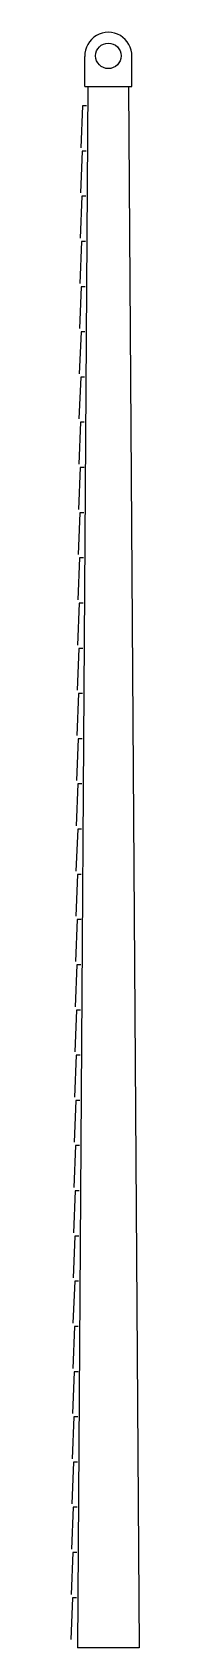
# Model space of a CAD drawing. Extents: x -0.06 to 0.05, y 0 to 2.54.
import ezdxf

# ---------------------------------------------------------------- set-up
doc = ezdxf.new("R2010")
doc.units = 0
doc.header["$LTSCALE"] = 0.0006
doc.header["$MEASUREMENT"] = 0
doc.layers.get('0').update_dxf_attribs({"linetype": 'CONTINUOUS'})

msp = doc.modelspace()

# ---------------------------------------------------------------- linework, layer by layer
for points in [[(-0.0372, 2.4518), (-0.0372, 2.4992)], [(0.0371, 2.4518), (0.0371, 2.499)], [(-0.032, 2.4518), (-0.0483, 0)], [(-0.0372, 2.4518), (0.0371, 2.4518)], [(0.0318, 2.4518), (0.0483, 0)], [(-0.0345, 2.4215), (-0.0406, 2.4215), (-0.0433, 2.3557)], [(-0.0349, 2.3505), (-0.0411, 2.3505), (-0.0438, 2.2847)], [(-0.0354, 2.2795), (-0.0415, 2.2795), (-0.0443, 2.2137)], [(-0.0359, 2.2085), (-0.042, 2.2085), (-0.0447, 2.1427)], [(-0.0363, 2.1375), (-0.0425, 2.1375), (-0.0452, 2.0717)], [(-0.0368, 2.0665), (-0.0429, 2.0665), (-0.0457, 2.0007)], [(-0.0373, 1.9955), (-0.0434, 1.9955), (-0.0462, 1.9297)], [(-0.0378, 1.9245), (-0.0439, 1.9245), (-0.0466, 1.8587)], [(-0.0382, 1.8535), (-0.0444, 1.8535), (-0.0471, 1.7877)], [(-0.0387, 1.7825), (-0.0448, 1.7825), (-0.0476, 1.7167)], [(-0.0392, 1.7115), (-0.0453, 1.7115), (-0.048, 1.6457)], [(-0.0396, 1.6405), (-0.0458, 1.6405), (-0.0485, 1.5747)], [(-0.0401, 1.5695), (-0.0462, 1.5695), (-0.049, 1.5037)], [(-0.0406, 1.4985), (-0.0467, 1.4985), (-0.0495, 1.4327)], [(-0.041, 1.4275), (-0.0472, 1.4275), (-0.0499, 1.3617)], [(-0.0415, 1.3565), (-0.0477, 1.3565), (-0.0504, 1.2907)], [(-0.042, 1.2855), (-0.0481, 1.2855), (-0.0509, 1.2197)], [(-0.0425, 1.2145), (-0.0486, 1.2145), (-0.0513, 1.1487)], [(-0.0429, 1.1435), (-0.0491, 1.1435), (-0.0518, 1.0777)], [(-0.0434, 1.0725), (-0.0495, 1.0725), (-0.0523, 1.0067)], [(-0.0439, 1.0015), (-0.05, 1.0015), (-0.0527, 0.9357)], [(-0.0443, 0.9305), (-0.0505, 0.9305), (-0.0532, 0.8647)], [(-0.0448, 0.8595), (-0.051, 0.8595), (-0.0537, 0.7937)], [(-0.0453, 0.7885), (-0.0514, 0.7885), (-0.0542, 0.7227)], [(-0.0458, 0.7175), (-0.0519, 0.7175), (-0.0546, 0.6517)], [(-0.0462, 0.6465), (-0.0524, 0.6465), (-0.0551, 0.5807)], [(-0.0467, 0.5755), (-0.0528, 0.5755), (-0.0556, 0.5097)], [(-0.0472, 0.5045), (-0.0533, 0.5045), (-0.056, 0.4387)], [(-0.0476, 0.4335), (-0.0538, 0.4335), (-0.0565, 0.3677)], [(-0.0481, 0.3625), (-0.0542, 0.3625), (-0.057, 0.2967)], [(-0.0486, 0.2915), (-0.0547, 0.2915), (-0.0575, 0.2257)], [(-0.0491, 0.2205), (-0.0552, 0.2205), (-0.0579, 0.1548)], [(-0.0495, 0.1495), (-0.0557, 0.1495), (-0.0584, 0.0838)], [(-0.05, 0.0785), (-0.0561, 0.0785), (-0.0589, 0.0128)], [(0.0483, 0), (-0.0483, 0)]]:
    msp.add_lwpolyline(points)
msp.add_circle((0, 2.5), 0.02)
msp.add_arc((0, 2.5), 0.037, 358.5338, 181.1989)

doc.saveas('drawing.dxf')
